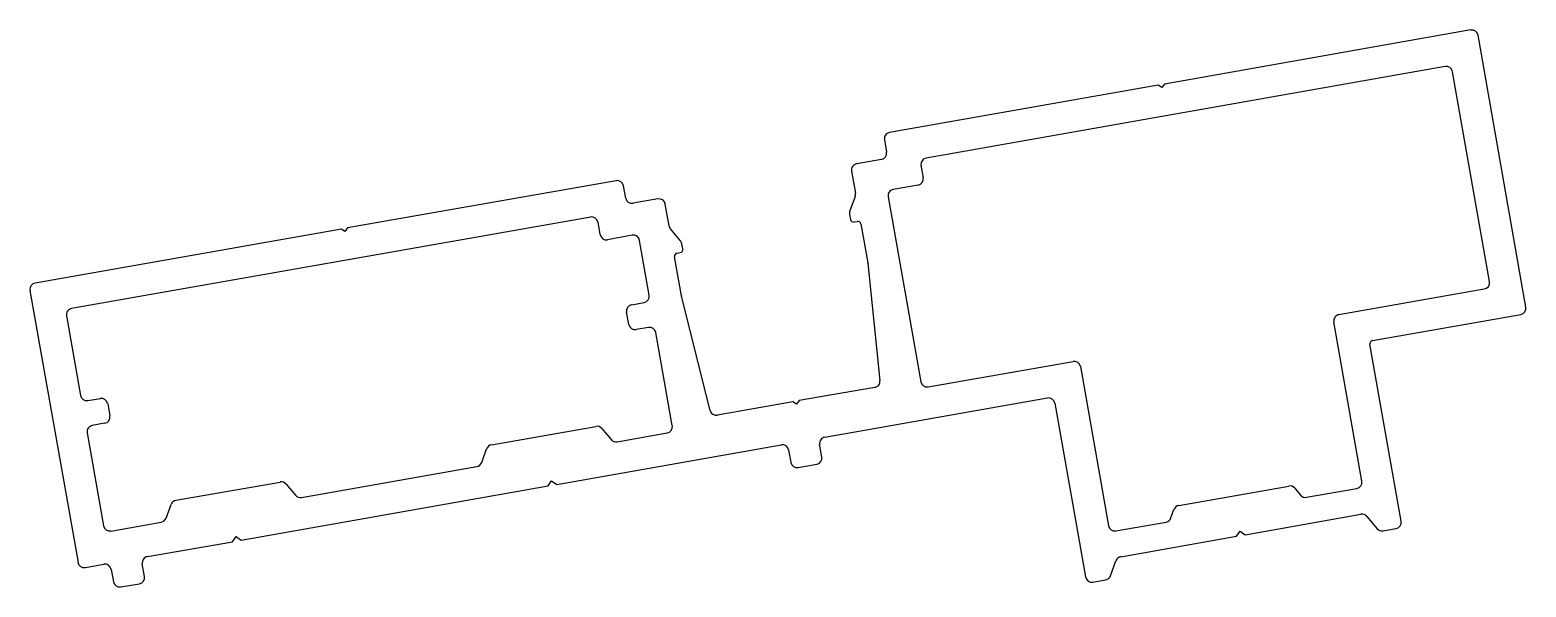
# Model space of a CAD drawing. Extents: x -61 to 58, y 7 to 51.
import ezdxf

# ---------------------------------------------------------------- set-up
doc = ezdxf.new("R2010")
doc.units = 0
doc.layers.add('PROFILE', color=1, linetype='CONTINUOUS')

msp = doc.modelspace()

# ---------------------------------------------------------------- linework, layer by layer
at = {"layer": 'PROFILE', "color": 7}
for p, q in [((53.33, 50.75), (29.05, 46.46)), ((57.71, 28.77), (53.91, 50.34)), ((51.3, 47.85), (10.16, 40.59)), ((54.82, 30.8), (51.88, 47.44)), ((28.56, 46.38), (7.26, 42.62)), ((28.85, 46.18), (28.56, 46.38)), ((29.05, 46.46), (28.85, 46.18)), ((6.86, 42.04), (7.03, 41.06)), ((6.63, 40.48), (4.66, 40.13)), ((4.25, 39.55), (4.56, 37.81)), ((9.75, 40.02), (9.93, 39.03)), ((-14.4, 38.8), (-35.7, 35.05)), ((-13.65, 37.41), (-13.82, 38.4)), ((9.52, 38.45), (7.55, 38.1)), ((-11.1, 37.35), (-13.07, 37.01)), ((-10.21, 35.21), (-10.52, 36.95)), ((4.53, 37.55), (4.11, 36.4)), ((7.15, 37.52), (9.73, 22.85)), ((-16.43, 35.92), (-57.58, 28.66)), ((4.09, 36.14), (4.16, 35.73)), ((-36.19, 34.96), (-60.47, 30.68)), ((-35.91, 34.76), (-36.19, 34.96)), ((-35.7, 35.05), (-35.91, 34.76)), ((-15.68, 34.53), (-15.85, 35.51)), ((-13.13, 34.47), (-15.1, 34.12)), ((-9.31, 34.03), (-10.11, 34.97)), ((4.45, 35.53), (4.7, 35.57)), ((4.99, 35.37), (5.53, 32.28)), ((-11.79, 29.72), (-12.55, 34.06)), ((-9.13, 33.39), (-9.2, 33.79)), ((-9.24, 29.68), (-9.78, 32.76)), ((-9.58, 33.05), (-9.33, 33.1)), ((5.54, 32.25), (6.5, 22.96)), ((-60.88, 30.1), (-57.07, 8.53)), ((42.89, 28.19), (54.41, 30.22)), ((-13.18, 28.97), (-12.19, 29.14)), ((-6.96, 20.58), (-9.23, 29.64)), ((-57.98, 28.08), (-56.87, 21.77)), ((-13.41, 27.4), (-13.58, 28.39)), ((44.71, 14.98), (42.48, 27.61)), ((45.54, 26.12), (57.31, 28.19)), ((-11.84, 27.17), (-12.83, 27)), ((-9.96, 19.38), (-11.26, 26.76)), ((47.81, 11.8), (45.34, 25.83)), ((10.31, 22.45), (21.81, 24.47)), ((21.81, 24.47), (21.81, 24.47)), ((22.39, 24.07), (24.62, 11.44)), ((-56.29, 21.36), (-55.3, 21.54)), ((0.1, 21.36), (-0.11, 21.07)), ((6.09, 22.41), (0.1, 21.36)), ((2.13, 18.46), (19.79, 21.58)), ((-54.72, 21.13), (-54.55, 20.15)), ((-0.4, 21.27), (-6.39, 20.21)), ((-0.11, 21.07), (-0.4, 21.27)), ((20.37, 21.17), (22.8, 7.38)), ((-54.96, 19.57), (-55.94, 19.39)), ((-24.29, 17.87), (-16.02, 19.32)), ((-15.55, 19.15), (-14.81, 18.27)), ((-56.35, 18.81), (-55.04, 11.43)), ((-19.12, 14.72), (-1.32, 17.86)), ((-14.34, 18.1), (-10.37, 18.8)), ((1.9, 16.9), (1.72, 17.88)), ((-25.07, 16.46), (-24.68, 17.55)), ((-0.74, 17.45), (-0.56, 16.46)), ((-39.36, 13.69), (-25.46, 16.14)), ((0.02, 16.06), (1.49, 16.32)), ((-49.31, 13.46), (-41.04, 14.91)), ((-44.13, 10.31), (-19.81, 14.6)), ((-40.57, 14.74), (-39.83, 13.86)), ((-19.81, 14.6), (-19.53, 15)), ((-19.53, 15), (-19.12, 14.72)), ((30.2, 13.06), (38.92, 14.59)), ((39.39, 14.42), (39.85, 13.87)), ((40.32, 13.7), (44.3, 14.4)), ((-50.09, 12.05), (-49.69, 13.13)), ((29.57, 12.06), (29.81, 12.73)), ((35.46, 10.73), (44.63, 12.35)), ((45.1, 12.18), (45.92, 11.21)), ((-54.47, 11.02), (-50.47, 11.73)), ((25.2, 11.03), (29.18, 11.73)), ((34.77, 10.61), (35.05, 11.02)), ((35.05, 11.02), (35.46, 10.73)), ((46.39, 11.04), (47.4, 11.22)), ((-51.57, 9), (-44.82, 10.18)), ((-44.82, 10.18), (-44.54, 10.59)), ((-44.54, 10.59), (-44.13, 10.31)), ((25.59, 8.99), (34.77, 10.61)), ((-56.49, 8.13), (-55.02, 8.39)), ((-51.8, 7.43), (-51.98, 8.42)), ((24.78, 7.48), (25.21, 8.67)), ((-54.44, 7.98), (-54.26, 6.99)), ((23.38, 6.98), (24.39, 7.16)), ((-53.68, 6.59), (-52.21, 6.85))]:
    msp.add_line(p, q, dxfattribs=at)
for centre, radius, start, end in [((53.42, 50.25), 0.5, 10, 100), ((51.39, 47.36), 0.5, 10, 100), ((7.35, 42.13), 0.5, 100, 190), ((6.54, 40.97), 0.5, 280, 10), ((10.25, 40.1), 0.5, 100, 190), ((4.74, 39.64), 0.5, 100, 190), ((-14.32, 38.31), 0.5, 10, 100), ((7.64, 37.61), 0.5, 100, 190), ((9.43, 38.94), 0.5, 280, 10), ((-13.16, 37.5), 0.5, 190, 280), ((-11.01, 36.86), 0.5, 10, 100), ((4.06, 37.73), 0.5, 340, 10), ((-16.35, 35.43), 0.5, 10, 100), ((4.58, 36.23), 0.5, 160, 190), ((4.41, 35.77), 0.25, 190, 280), ((-15.19, 34.61), 0.5, 190, 280), ((-13.04, 33.98), 0.5, 10, 100), ((-9.72, 35.29), 0.5, 190, 220), ((4.74, 35.32), 0.25, 10, 100), ((-9.38, 33.34), 0.25, 280, 10), ((-9.7, 33.71), 0.5, 10, 40), ((-9.54, 32.81), 0.25, 100, 190), ((5.04, 32.2), 0.5, 5.9144, 10), ((-60.38, 30.19), 0.5, 100, 190), ((-12.28, 29.63), 0.5, 280, 10), ((-8.75, 29.76), 0.5, 190, 194.0856), ((54.32, 30.71), 0.5, 280, 10), ((-57.49, 28.17), 0.5, 100, 190), ((-13.09, 28.47), 0.5, 100, 190), ((57.22, 28.69), 0.5, 280, 10), ((-12.92, 27.49), 0.5, 190, 280), ((42.98, 27.7), 0.5, 100, 190), ((-11.76, 26.68), 0.5, 10, 100), ((45.58, 25.87), 0.25, 100, 190), ((21.9, 23.98), 0.5, 10, 100), ((6, 22.9), 0.5, 280, 5.9144), ((10.23, 22.94), 0.5, 190, 280), ((-56.38, 21.86), 0.5, 190, 280), ((-55.22, 21.05), 0.5, 10, 100), ((19.87, 21.08), 0.5, 10, 100), ((-6.47, 20.7), 0.5, 194.0856, 280), ((-55.85, 18.9), 0.5, 100, 190), ((-55.04, 20.06), 0.5, 280, 10), ((-15.94, 18.83), 0.5, 40, 100), ((-10.45, 19.29), 0.5, 280, 10), ((-24.21, 17.37), 0.5, 100, 160), ((-14.43, 18.59), 0.5, 220, 280), ((-1.23, 17.36), 0.5, 10, 100), ((2.22, 17.97), 0.5, 100, 190), ((1.41, 16.81), 0.5, 280, 10), ((-25.54, 16.63), 0.5, 280, 340), ((-0.07, 16.55), 0.5, 190, 280), ((-40.95, 14.42), 0.5, 40, 100), ((39, 14.1), 0.5, 40, 100), ((44.22, 14.89), 0.5, 280, 10), ((-49.22, 12.96), 0.5, 100, 160), ((-39.44, 14.18), 0.5, 220, 280), ((30.28, 12.56), 0.5, 100, 160), ((40.23, 14.19), 0.5, 220, 280), ((-50.56, 12.22), 0.5, 280, 340), ((29.1, 12.23), 0.5, 280, 340), ((44.72, 11.86), 0.5, 40, 100), ((-54.55, 11.52), 0.5, 190, 280), ((25.11, 11.52), 0.5, 190, 280), ((46.3, 11.53), 0.5, 220, 280), ((47.32, 11.71), 0.5, 280, 10), ((-56.58, 8.62), 0.5, 190, 280), ((-54.93, 7.9), 0.5, 10, 100), ((-51.48, 8.5), 0.5, 100, 190), ((25.68, 8.5), 0.5, 100, 160), ((-52.29, 7.34), 0.5, 280, 10), ((23.29, 7.47), 0.5, 190, 280), ((24.31, 7.65), 0.5, 280, 340), ((-53.77, 7.08), 0.5, 190, 280)]:
    msp.add_arc(centre, radius, start, end, dxfattribs=at)

doc.saveas('drawing.dxf')
